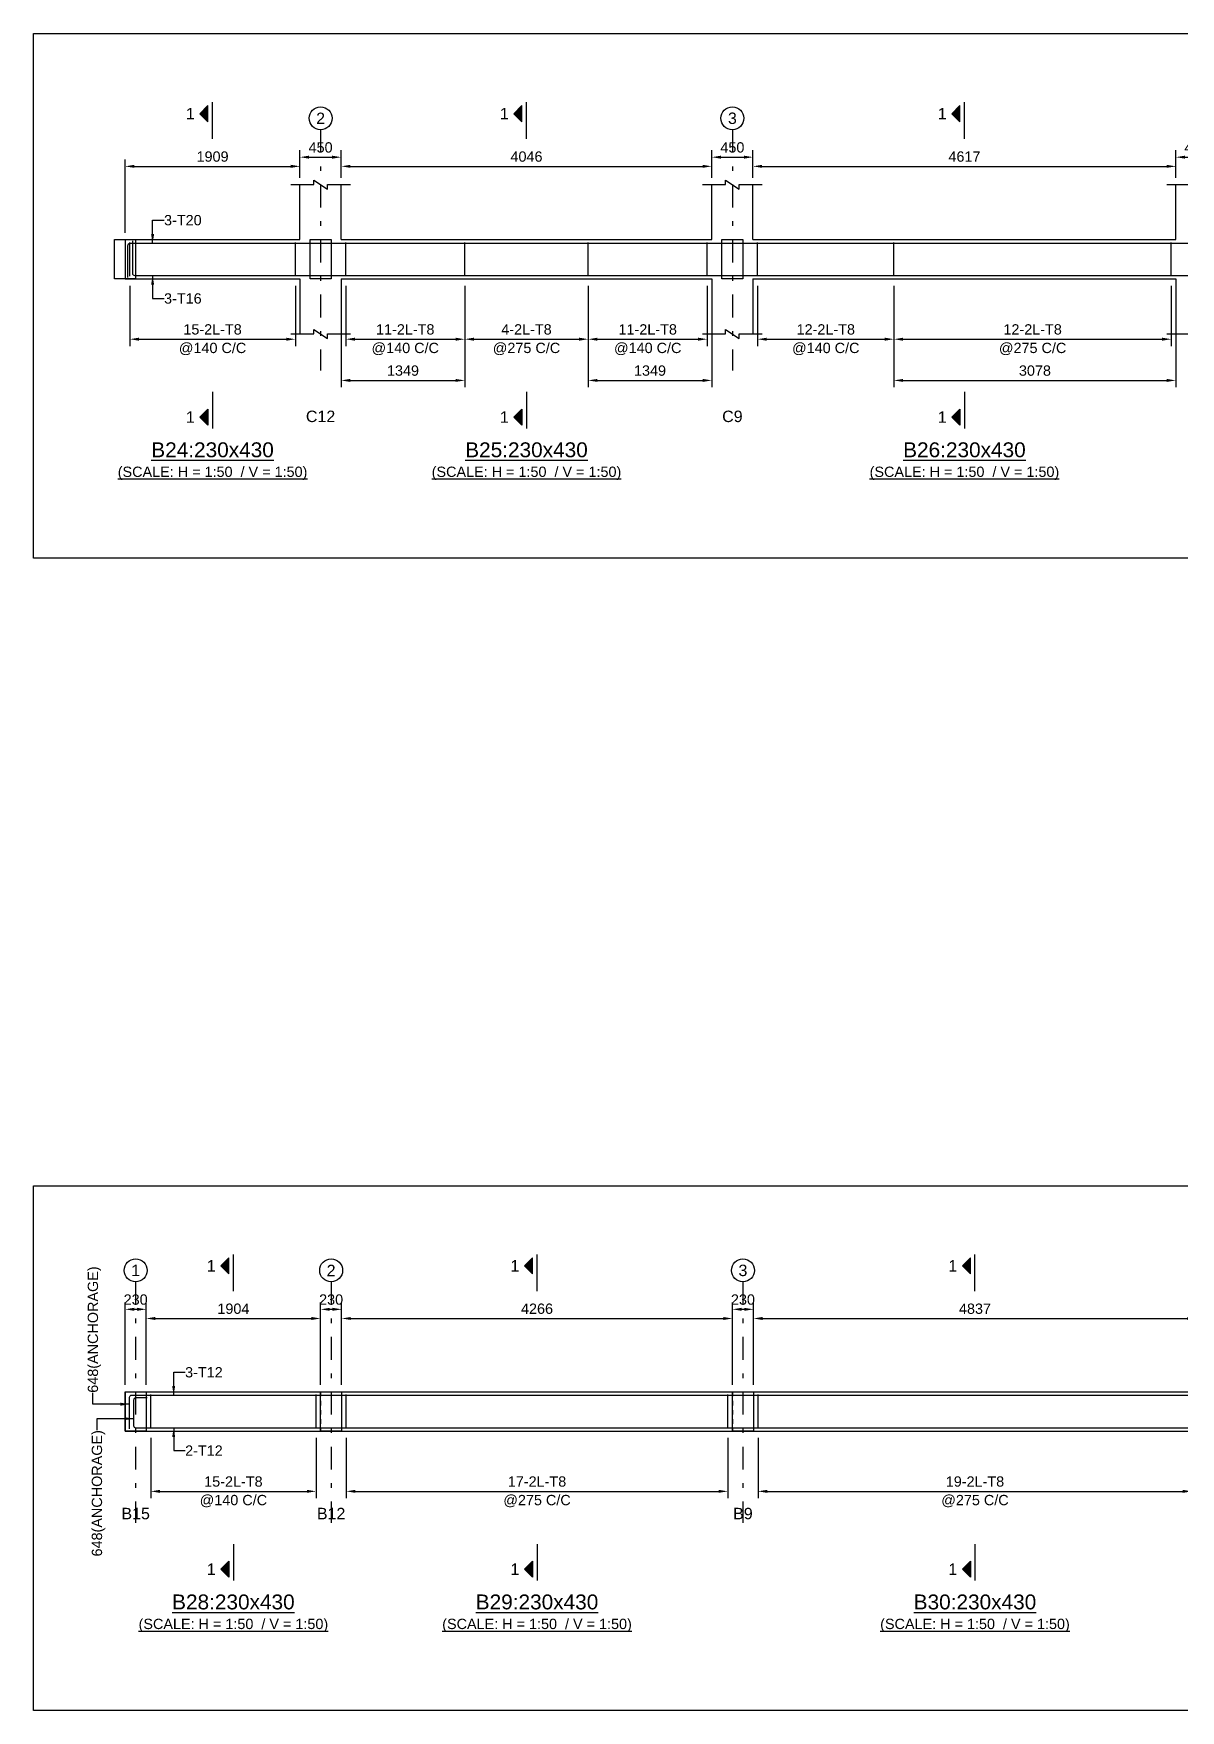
# Model space of a CAD drawing. Header units: inches. Extents: x -2000 to 93976, y -209440 to 3300.
# Drawn here: x -2000 to 23044, y -209440 to -172820 of the extents above; entities that cross this region are included whole.
import ezdxf
from ezdxf.enums import TextEntityAlignment as Align

# ---------------------------------------------------------------- set-up
doc = ezdxf.new("R2010")
doc.units = ezdxf.units.IN
doc.header["$LTSCALE"] = 1000
doc.header["$MEASUREMENT"] = 0
doc.linetypes.add('SCCenter', pattern=[1.2, 0.5, -0.3, 0.1, -0.3])
doc.linetypes.add('SCHidden', pattern=[0.2, 0.1, -0.1])
for name, color, linetype in [('Concrete Line', 2, 'Continuous'), ('Cut Line', 31, 'Continuous'), ('Dimension', 31, 'Continuous'), ('Grid', 8, 'Continuous'), ('Labels', 4, 'Continuous'), ('Labels_Support', 4, 'Continuous'), ('Link', 225, 'Continuous'), ('Reinforcement', 4, 'Continuous'), ('Schedule Border', 60, 'Continuous'), ('Section Mark', 5, 'Continuous'), ('Solid', 25, 'Continuous'), ('Text', 31, 'Continuous'), ('Text_Scale', 31, 'Continuous')]:
    doc.layers.add(name, color=color, linetype=linetype)
doc.styles.add('SC-SansSerif', font='SansSerif')
doc.styles.get("Standard").update_dxf_attribs({"font": 'txt.shx'})
doc.dimstyles.new('SCBBSDimStyl', dxfattribs={"dimtxt": 225, "dimasz": 200, "dimexe": 150, "dimexo": 150, "dimgap": 100, "dimtad": 1, "dimtoh": 1, "dimdec": 0, "dimzin": 0, "dimdsep": 46, "dimtxsty": 'SC-SansSerif', "dimcen": 0.09, "dimclrd": 8, "dimclre": 8, "dimclrt": 31, "dimadec": 0, "dimazin": 0, "dimtfac": 1, "dimtdec": 0, "dimtix": 1, "dimtofl": 0, "dimtmove": 0, "dimatfit": 3, "dimfxl": 1, "dimtolj": 1, "dimtzin": 0, "dimarcsym": 0})
doc.dimstyles.get("Standard").update_dxf_attribs({"dimtxt": 0.18, "dimasz": 200, "dimexe": 0.18, "dimexo": 0.0625, "dimgap": 0.09, "dimtad": 0, "dimtih": 1, "dimtoh": 1, "dimdec": 4, "dimzin": 0, "dimdsep": 46, "dimtxsty": 'Standard', "dimcen": 0.09, "dimadec": 0, "dimazin": 0, "dimtfac": 1, "dimtdec": 4, "dimtofl": 0, "dimtmove": 0, "dimatfit": 3, "dimfxl": 1, "dimtolj": 1, "dimtzin": 0, "dimarcsym": 0})

# ---------------------------------------------------------------- blocks, each defined once
blk = doc.blocks.new('*D145')
at = {"color": 8, "linetype": 'ByBlock', "lineweight": -2}
for p, q in [((100, -178330), (100, -179645)), ((3718, -178330), (3718, -179645)), ((300, -179495), (3518, -179495))]:
    blk.add_line(p, q, dxfattribs=at)
at = {"color": 8}
for points in [[(100, -179495), (300, -179462), (300, -179528)], [(3718, -179495), (3518, -179528), (3518, -179462)]]:
    blk.add_solid(points, dxfattribs=at)
at = {"layer": 'DEFPOINTS', "color": 31}
for p in [(100, -178180), (3718, -178180), (100, -179495)]:
    blk.add_point(p, dxfattribs=at)
at = {"color": 31, "char_height": 225, "attachment_point": 5, "style": 'SC-SansSerif'}
for s, insert in [('\\A1;15-2L-T8', (1909, -179282)), ('\\A1;@140 C/C', (1909, -179708))]:
    blk.add_mtext(s, dxfattribs=dict(at, insert=insert))
blk = doc.blocks.new('*D146')
at = {"color": 8, "linetype": 'ByBlock', "lineweight": -2}
for p, q in [((4818, -178330), (4818, -179645)), ((7415, -178330), (7415, -179645)), ((5018, -179495), (7215, -179495))]:
    blk.add_line(p, q, dxfattribs=at)
at = {"color": 8}
for points in [[(4818, -179495), (5018, -179462), (5018, -179528)], [(7415, -179495), (7215, -179528), (7215, -179462)]]:
    blk.add_solid(points, dxfattribs=at)
at = {"layer": 'DEFPOINTS', "color": 31}
for p in [(4818, -178180), (7415, -178180), (4818, -179495)]:
    blk.add_point(p, dxfattribs=at)
at = {"color": 31, "char_height": 225, "attachment_point": 5, "style": 'SC-SansSerif'}
for s, insert in [('\\A1;11-2L-T8', (6117, -179282)), ('\\A1;@140 C/C', (6117, -179708))]:
    blk.add_mtext(s, dxfattribs=dict(at, insert=insert))
blk = doc.blocks.new('*D147')
at = {"color": 8, "linetype": 'ByBlock', "lineweight": -2}
for p, q in [((4718, -178330), (4718, -180545)), ((7415, -178330), (7415, -180545)), ((4918, -180395), (7215, -180395))]:
    blk.add_line(p, q, dxfattribs=at)
at = {"color": 8}
for points in [[(4718, -180395), (4918, -180362), (4918, -180428)], [(7415, -180395), (7215, -180428), (7215, -180362)]]:
    blk.add_solid(points, dxfattribs=at)
at = {"layer": 'DEFPOINTS', "color": 31}
for p in [(4718, -178180), (7415, -178180), (4718, -180395)]:
    blk.add_point(p, dxfattribs=at)
at = {"color": 31, "insert": (6067, -180182), "char_height": 225, "attachment_point": 5, "style": 'SC-SansSerif'}
blk.add_mtext('\\A1;1349', dxfattribs=at)
blk = doc.blocks.new('*D148')
at = {"color": 8, "linetype": 'ByBlock', "lineweight": -2}
for p, q in [((7415, -178330), (7415, -179645)), ((10113, -178330), (10113, -179645)), ((7615, -179495), (9913, -179495))]:
    blk.add_line(p, q, dxfattribs=at)
at = {"color": 8}
for points in [[(7415, -179495), (7615, -179462), (7615, -179528)], [(10113, -179495), (9913, -179528), (9913, -179462)]]:
    blk.add_solid(points, dxfattribs=at)
at = {"layer": 'DEFPOINTS', "color": 31}
for p in [(7415, -178180), (10113, -178180), (7415, -179495)]:
    blk.add_point(p, dxfattribs=at)
at = {"color": 31, "char_height": 225, "attachment_point": 5, "style": 'SC-SansSerif'}
for s, insert in [('\\A1;4-2L-T8', (8764, -179282)), ('\\A1;@275 C/C', (8764, -179708))]:
    blk.add_mtext(s, dxfattribs=dict(at, insert=insert))
blk = doc.blocks.new('*D149')
at = {"color": 8, "linetype": 'ByBlock', "lineweight": -2}
for p, q in [((10113, -178330), (10113, -179645)), ((12710, -178330), (12710, -179645)), ((10313, -179495), (12510, -179495))]:
    blk.add_line(p, q, dxfattribs=at)
at = {"color": 8}
for points in [[(10113, -179495), (10313, -179462), (10313, -179528)], [(12710, -179495), (12510, -179528), (12510, -179462)]]:
    blk.add_solid(points, dxfattribs=at)
at = {"layer": 'DEFPOINTS', "color": 31}
for p in [(10113, -178180), (12710, -178180), (10113, -179495)]:
    blk.add_point(p, dxfattribs=at)
at = {"color": 31, "char_height": 225, "attachment_point": 5, "style": 'SC-SansSerif'}
for s, insert in [('\\A1;11-2L-T8', (11411, -179282)), ('\\A1;@140 C/C', (11411, -179708))]:
    blk.add_mtext(s, dxfattribs=dict(at, insert=insert))
blk = doc.blocks.new('*D150')
at = {"color": 8, "linetype": 'ByBlock', "lineweight": -2}
for p, q in [((10113, -178330), (10113, -180545)), ((12810, -178330), (12810, -180545)), ((10313, -180395), (12610, -180395))]:
    blk.add_line(p, q, dxfattribs=at)
at = {"color": 8}
for points in [[(10113, -180395), (10313, -180362), (10313, -180428)], [(12810, -180395), (12610, -180428), (12610, -180362)]]:
    blk.add_solid(points, dxfattribs=at)
at = {"layer": 'DEFPOINTS', "color": 31}
for p in [(10113, -178180), (12810, -178180), (10113, -180395)]:
    blk.add_point(p, dxfattribs=at)
at = {"color": 31, "insert": (11461, -180182), "char_height": 225, "attachment_point": 5, "style": 'SC-SansSerif'}
blk.add_mtext('\\A1;1349', dxfattribs=at)
blk = doc.blocks.new('*D151')
at = {"color": 8, "linetype": 'ByBlock', "lineweight": -2}
for p, q in [((13810, -178330), (13810, -179645)), ((16788, -178330), (16788, -179645)), ((14010, -179495), (16588, -179495))]:
    blk.add_line(p, q, dxfattribs=at)
at = {"color": 8}
for points in [[(13810, -179495), (14010, -179462), (14010, -179528)], [(16788, -179495), (16588, -179528), (16588, -179462)]]:
    blk.add_solid(points, dxfattribs=at)
at = {"layer": 'DEFPOINTS', "color": 31}
for p in [(13810, -178180), (16788, -178180), (13810, -179495)]:
    blk.add_point(p, dxfattribs=at)
at = {"color": 31, "char_height": 225, "attachment_point": 5, "style": 'SC-SansSerif'}
for s, insert in [('\\A1;12-2L-T8', (15299, -179282)), ('\\A1;@140 C/C', (15299, -179708))]:
    blk.add_mtext(s, dxfattribs=dict(at, insert=insert))
blk = doc.blocks.new('*D152')
at = {"color": 8, "linetype": 'ByBlock', "lineweight": -2}
for p, q in [((16788, -178330), (16788, -179645)), ((22844, -178330), (22844, -179645)), ((16988, -179495), (22644, -179495))]:
    blk.add_line(p, q, dxfattribs=at)
at = {"color": 8}
for points in [[(16788, -179495), (16988, -179462), (16988, -179528)], [(22844, -179495), (22644, -179528), (22644, -179462)]]:
    blk.add_solid(points, dxfattribs=at)
at = {"layer": 'DEFPOINTS', "color": 31}
for p in [(16788, -178180), (22844, -178180), (16788, -179495)]:
    blk.add_point(p, dxfattribs=at)
at = {"color": 31, "char_height": 225, "attachment_point": 5, "style": 'SC-SansSerif'}
for s, insert in [('\\A1;12-2L-T8', (19816, -179282)), ('\\A1;@275 C/C', (19816, -179708))]:
    blk.add_mtext(s, dxfattribs=dict(at, insert=insert))
blk = doc.blocks.new('*D153')
at = {"color": 8, "linetype": 'ByBlock', "lineweight": -2}
for p, q in [((16788, -178330), (16788, -180545)), ((22944, -178330), (22944, -180545)), ((16988, -180395), (22744, -180395))]:
    blk.add_line(p, q, dxfattribs=at)
at = {"color": 8}
for points in [[(16788, -180395), (16988, -180362), (16988, -180428)], [(22944, -180395), (22744, -180428), (22744, -180362)]]:
    blk.add_solid(points, dxfattribs=at)
at = {"layer": 'DEFPOINTS', "color": 31}
for p in [(16788, -178180), (22944, -178180), (16788, -180395)]:
    blk.add_point(p, dxfattribs=at)
at = {"color": 31, "insert": (19866, -180182), "char_height": 225, "attachment_point": 5, "style": 'SC-SansSerif'}
blk.add_mtext('\\A1;3078', dxfattribs=at)
blk = doc.blocks.new('*D167')
at = {"color": 8, "linetype": 'ByBlock', "lineweight": -2}
for p, q in [((0, -177170), (0, -175570)), ((200, -175720), (3618, -175720)), ((3818, -175970), (3818, -175570))]:
    blk.add_line(p, q, dxfattribs=at)
at = {"color": 8}
for points in [[(0, -175720), (200, -175687), (200, -175753)], [(3818, -175720), (3618, -175753), (3618, -175687)]]:
    blk.add_solid(points, dxfattribs=at)
at = {"layer": 'DEFPOINTS', "color": 31}
for p in [(0, -175720), (3818, -176120), (0, -177320)]:
    blk.add_point(p, dxfattribs=at)
at = {"color": 31, "insert": (1909, -175508), "char_height": 225, "attachment_point": 5, "style": 'SC-SansSerif'}
blk.add_mtext('\\A1;1909', dxfattribs=at)
blk = doc.blocks.new('*D168')
at = {"color": 8, "linetype": 'ByBlock', "lineweight": -2}
for p, q in [((4718, -175970), (4718, -175570)), ((4918, -175720), (12610, -175720)), ((12810, -175970), (12810, -175570))]:
    blk.add_line(p, q, dxfattribs=at)
at = {"color": 8}
for points in [[(4718, -175720), (4918, -175687), (4918, -175753)], [(12810, -175720), (12610, -175753), (12610, -175687)]]:
    blk.add_solid(points, dxfattribs=at)
at = {"layer": 'DEFPOINTS', "color": 31}
for p in [(4718, -175720), (4718, -176120), (12810, -176120)]:
    blk.add_point(p, dxfattribs=at)
at = {"color": 31, "insert": (8764, -175508), "char_height": 225, "attachment_point": 5, "style": 'SC-SansSerif'}
blk.add_mtext('\\A1;4046', dxfattribs=at)
blk = doc.blocks.new('*D169')
at = {"color": 8, "linetype": 'ByBlock', "lineweight": -2}
for p, q in [((13710, -175970), (13710, -175570)), ((13910, -175720), (22744, -175720)), ((22944, -175970), (22944, -175570))]:
    blk.add_line(p, q, dxfattribs=at)
at = {"color": 8}
for points in [[(13710, -175720), (13910, -175687), (13910, -175753)], [(22944, -175720), (22744, -175753), (22744, -175687)]]:
    blk.add_solid(points, dxfattribs=at)
at = {"layer": 'DEFPOINTS', "color": 31}
for p in [(13710, -175720), (13710, -176120), (22944, -176120)]:
    blk.add_point(p, dxfattribs=at)
at = {"color": 31, "insert": (18327, -175508), "char_height": 225, "attachment_point": 5, "style": 'SC-SansSerif'}
blk.add_mtext('\\A1;4617', dxfattribs=at)
blk = doc.blocks.new('*D171')
at = {"color": 8, "linetype": 'ByBlock', "lineweight": -2}
for p, q in [((3818, -175970), (3818, -175370)), ((4718, -175970), (4718, -175370)), ((4018, -175520), (4518, -175520))]:
    blk.add_line(p, q, dxfattribs=at)
at = {"color": 8}
for points in [[(3818, -175520), (4018, -175487), (4018, -175553)], [(4718, -175520), (4518, -175553), (4518, -175487)]]:
    blk.add_solid(points, dxfattribs=at)
at = {"layer": 'DEFPOINTS', "color": 31}
for p in [(3818, -175520), (3818, -176120), (4718, -176120)]:
    blk.add_point(p, dxfattribs=at)
at = {"color": 31, "insert": (4268, -175308), "char_height": 225, "attachment_point": 5, "style": 'SC-SansSerif'}
blk.add_mtext('\\A1;450', dxfattribs=at)
blk = doc.blocks.new('*D172')
at = {"color": 8, "linetype": 'ByBlock', "lineweight": -2}
for p, q in [((12810, -175970), (12810, -175370)), ((13710, -175970), (13710, -175370)), ((13010, -175520), (13510, -175520))]:
    blk.add_line(p, q, dxfattribs=at)
at = {"color": 8}
for points in [[(12810, -175520), (13010, -175487), (13010, -175553)], [(13710, -175520), (13510, -175553), (13510, -175487)]]:
    blk.add_solid(points, dxfattribs=at)
at = {"layer": 'DEFPOINTS', "color": 31}
for p in [(12810, -175520), (12810, -176120), (13710, -176120)]:
    blk.add_point(p, dxfattribs=at)
at = {"color": 31, "insert": (13260, -175308), "char_height": 225, "attachment_point": 5, "style": 'SC-SansSerif'}
blk.add_mtext('\\A1;450', dxfattribs=at)
blk = doc.blocks.new('*D173')
at = {"color": 8, "linetype": 'ByBlock', "lineweight": -2}
for p, q in [((22944, -175970), (22944, -175370)), ((23844, -175970), (23844, -175370)), ((23144, -175520), (23644, -175520))]:
    blk.add_line(p, q, dxfattribs=at)
at = {"color": 8}
for points in [[(22944, -175520), (23144, -175487), (23144, -175553)], [(23844, -175520), (23644, -175553), (23644, -175487)]]:
    blk.add_solid(points, dxfattribs=at)
at = {"layer": 'DEFPOINTS', "color": 31}
for p in [(22944, -175520), (22944, -176120), (23844, -176120)]:
    blk.add_point(p, dxfattribs=at)
at = {"color": 31, "insert": (23394, -175308), "char_height": 225, "attachment_point": 5, "style": 'SC-SansSerif'}
blk.add_mtext('\\A1;450', dxfattribs=at)
blk = doc.blocks.new('*D175')
at = {"color": 8, "linetype": 'ByBlock', "lineweight": -2}
for p, q in [((560, -203490), (560, -204805)), ((4168, -203490), (4168, -204805)), ((760, -204655), (3968, -204655))]:
    blk.add_line(p, q, dxfattribs=at)
at = {"color": 8}
for points in [[(560, -204655), (760, -204622), (760, -204688)], [(4168, -204655), (3968, -204688), (3968, -204622)]]:
    blk.add_solid(points, dxfattribs=at)
at = {"layer": 'DEFPOINTS', "color": 31}
for p in [(560, -203340), (4168, -203340), (560, -204655)]:
    blk.add_point(p, dxfattribs=at)
at = {"color": 31, "char_height": 225, "attachment_point": 5, "style": 'SC-SansSerif'}
for s, insert in [('\\A1;15-2L-T8', (2364, -204442)), ('\\A1;@140 C/C', (2364, -204868))]:
    blk.add_mtext(s, dxfattribs=dict(at, insert=insert))
blk = doc.blocks.new('*D176')
at = {"color": 8, "linetype": 'ByBlock', "lineweight": -2}
for p, q in [((4828, -203490), (4828, -204805)), ((13160, -203490), (13160, -204805)), ((5028, -204655), (12960, -204655))]:
    blk.add_line(p, q, dxfattribs=at)
at = {"color": 8}
for points in [[(4828, -204655), (5028, -204622), (5028, -204688)], [(13160, -204655), (12960, -204688), (12960, -204622)]]:
    blk.add_solid(points, dxfattribs=at)
at = {"layer": 'DEFPOINTS', "color": 31}
for p in [(4828, -203340), (13160, -203340), (4828, -204655)]:
    blk.add_point(p, dxfattribs=at)
at = {"color": 31, "char_height": 225, "attachment_point": 5, "style": 'SC-SansSerif'}
for s, insert in [('\\A1;17-2L-T8', (8994, -204442)), ('\\A1;@275 C/C', (8994, -204868))]:
    blk.add_mtext(s, dxfattribs=dict(at, insert=insert))
blk = doc.blocks.new('*D177')
at = {"color": 8, "linetype": 'ByBlock', "lineweight": -2}
for p, q in [((13820, -203490), (13820, -204805)), ((23294, -203490), (23294, -204805)), ((14020, -204655), (23094, -204655))]:
    blk.add_line(p, q, dxfattribs=at)
at = {"color": 8}
for points in [[(13820, -204655), (14020, -204622), (14020, -204688)], [(23294, -204655), (23094, -204688), (23094, -204622)]]:
    blk.add_solid(points, dxfattribs=at)
at = {"layer": 'DEFPOINTS', "color": 31}
for p in [(13820, -203340), (23294, -203340), (13820, -204655)]:
    blk.add_point(p, dxfattribs=at)
at = {"color": 31, "char_height": 225, "attachment_point": 5, "style": 'SC-SansSerif'}
for s, insert in [('\\A1;19-2L-T8', (18557, -204442)), ('\\A1;@275 C/C', (18557, -204868))]:
    blk.add_mtext(s, dxfattribs=dict(at, insert=insert))
blk = doc.blocks.new('*D191')
at = {"color": 8, "linetype": 'ByBlock', "lineweight": -2}
for p, q in [((460, -202330), (460, -200730)), ((660, -200880), (4068, -200880)), ((4268, -202330), (4268, -200730))]:
    blk.add_line(p, q, dxfattribs=at)
at = {"color": 8}
for points in [[(460, -200880), (660, -200847), (660, -200913)], [(4268, -200880), (4068, -200913), (4068, -200847)]]:
    blk.add_solid(points, dxfattribs=at)
at = {"layer": 'DEFPOINTS', "color": 31}
for p in [(460, -200880), (460, -202480), (4268, -202480)]:
    blk.add_point(p, dxfattribs=at)
at = {"color": 31, "insert": (2364, -200668), "char_height": 225, "attachment_point": 5, "style": 'SC-SansSerif'}
blk.add_mtext('\\A1;1904', dxfattribs=at)
blk = doc.blocks.new('*D192')
at = {"color": 8, "linetype": 'ByBlock', "lineweight": -2}
for p, q in [((4728, -202330), (4728, -200730)), ((4928, -200880), (13060, -200880)), ((13260, -202330), (13260, -200730))]:
    blk.add_line(p, q, dxfattribs=at)
at = {"color": 8}
for points in [[(4728, -200880), (4928, -200847), (4928, -200913)], [(13260, -200880), (13060, -200913), (13060, -200847)]]:
    blk.add_solid(points, dxfattribs=at)
at = {"layer": 'DEFPOINTS', "color": 31}
for p in [(4728, -200880), (4728, -202480), (13260, -202480)]:
    blk.add_point(p, dxfattribs=at)
at = {"color": 31, "insert": (8994, -200668), "char_height": 225, "attachment_point": 5, "style": 'SC-SansSerif'}
blk.add_mtext('\\A1;4266', dxfattribs=at)
blk = doc.blocks.new('*D193')
at = {"color": 8, "linetype": 'ByBlock', "lineweight": -2}
for p, q in [((13720, -202330), (13720, -200730)), ((13920, -200880), (23194, -200880)), ((23394, -202330), (23394, -200730))]:
    blk.add_line(p, q, dxfattribs=at)
at = {"color": 8}
for points in [[(13720, -200880), (13920, -200847), (13920, -200913)], [(23394, -200880), (23194, -200913), (23194, -200847)]]:
    blk.add_solid(points, dxfattribs=at)
at = {"layer": 'DEFPOINTS', "color": 31}
for p in [(13720, -200880), (13720, -202480), (23394, -202480)]:
    blk.add_point(p, dxfattribs=at)
at = {"color": 31, "insert": (18557, -200668), "char_height": 225, "attachment_point": 5, "style": 'SC-SansSerif'}
blk.add_mtext('\\A1;4837', dxfattribs=at)
blk = doc.blocks.new('*D195')
at = {"color": 8, "linetype": 'ByBlock', "lineweight": -2}
for p, q in [((0, -202330), (0, -200530)), ((460, -202330), (460, -200530)), ((200, -200680), (260, -200680))]:
    blk.add_line(p, q, dxfattribs=at)
at = {"color": 8}
for points in [[(0, -200680), (200, -200647), (200, -200713)], [(460, -200680), (260, -200713), (260, -200647)]]:
    blk.add_solid(points, dxfattribs=at)
at = {"layer": 'DEFPOINTS', "color": 31}
for p in [(0, -200680), (0, -202480), (460, -202480)]:
    blk.add_point(p, dxfattribs=at)
at = {"color": 31, "insert": (230, -200468), "char_height": 225, "attachment_point": 5, "style": 'SC-SansSerif'}
blk.add_mtext('\\A1;230', dxfattribs=at)
blk = doc.blocks.new('*D196')
at = {"color": 8, "linetype": 'ByBlock', "lineweight": -2}
for p, q in [((4268, -202330), (4268, -200530)), ((4728, -202330), (4728, -200530)), ((4468, -200680), (4528, -200680))]:
    blk.add_line(p, q, dxfattribs=at)
at = {"color": 8}
for points in [[(4268, -200680), (4468, -200647), (4468, -200713)], [(4728, -200680), (4528, -200713), (4528, -200647)]]:
    blk.add_solid(points, dxfattribs=at)
at = {"layer": 'DEFPOINTS', "color": 31}
for p in [(4268, -200680), (4268, -202480), (4728, -202480)]:
    blk.add_point(p, dxfattribs=at)
at = {"color": 31, "insert": (4498, -200468), "char_height": 225, "attachment_point": 5, "style": 'SC-SansSerif'}
blk.add_mtext('\\A1;230', dxfattribs=at)
blk = doc.blocks.new('*D197')
at = {"color": 8, "linetype": 'ByBlock', "lineweight": -2}
for p, q in [((13260, -202330), (13260, -200530)), ((13720, -202330), (13720, -200530)), ((13460, -200680), (13520, -200680))]:
    blk.add_line(p, q, dxfattribs=at)
at = {"color": 8}
for points in [[(13260, -200680), (13460, -200647), (13460, -200713)], [(13720, -200680), (13520, -200713), (13520, -200647)]]:
    blk.add_solid(points, dxfattribs=at)
at = {"layer": 'DEFPOINTS', "color": 31}
for p in [(13260, -200680), (13260, -202480), (13720, -202480)]:
    blk.add_point(p, dxfattribs=at)
at = {"color": 31, "insert": (13490, -200468), "char_height": 225, "attachment_point": 5, "style": 'SC-SansSerif'}
blk.add_mtext('\\A1;230', dxfattribs=at)

msp = doc.modelspace()

# ---------------------------------------------------------------- hatches: boundary and pattern name
at = {"layer": 'Solid'}
for points in [[(1809, -174395), (1634, -174570), (1809, -174745), (1809, -174395)], [(8664.5, -174395), (8489.5, -174570), (8664.5, -174745), (8664.5, -174395)], [(18227, -174395), (18052, -174570), (18227, -174745), (18227, -174395)], [(1809, -181370), (1634, -181195), (1809, -181020), (1809, -181370)], [(8664.5, -181370), (8489.5, -181195), (8664.5, -181020), (8664.5, -181370)], [(18227, -181370), (18052, -181195), (18227, -181020), (18227, -181370)], [(2264, -199555), (2089, -199730), (2264, -199905), (2264, -199555)], [(8894.5, -199555), (8719.5, -199730), (8894.5, -199905), (8894.5, -199555)], [(18457, -199555), (18282, -199730), (18457, -199905), (18457, -199555)], [(2264, -206530), (2089, -206355), (2264, -206180), (2264, -206530)], [(8894.5, -206530), (8719.5, -206355), (8894.5, -206180), (8894.5, -206530)], [(18457, -206530), (18282, -206355), (18457, -206180), (18457, -206530)]]:
    msp.add_hatch(color=256, dxfattribs=at).paths.add_polyline_path(points, flags=0)

# ---------------------------------------------------------------- linework, layer by layer
at = {"layer": 'Concrete Line'}
for p, q in [((3818, -177320), (3818, -176120)), ((4718, -177320), (4718, -176120)), ((12810, -177320), (12810, -176120)), ((13710, -177320), (13710, -176120)), ((22944, -177320), (22944, -176120)), ((0, -177320), (0, -178180)), ((3818, -178180), (3818, -179380)), ((4718, -178180), (4718, -179380)), ((12810, -178180), (12810, -179380)), ((13710, -178180), (13710, -179380)), ((22944, -178180), (22944, -179380))]:
    msp.add_line(p, q, dxfattribs=at)
for points in [[(-230, -177320), (230, -177320), (230, -177320), (230, -178180), (230, -178180), (-230, -178180), (-230, -178180), (-230, -177320)], [(4038, -177320), (4498, -177320), (4498, -177320), (4498, -178180), (4498, -178180), (4038, -178180), (4038, -178180), (4038, -177320)], [(13030, -177320), (13490, -177320), (13490, -177320), (13490, -178180), (13490, -178180), (13030, -178180), (13030, -178180), (13030, -177320)], [(0, -202480), (460, -202480), (460, -202480), (460, -203340), (460, -203340), (0, -203340), (0, -203340), (0, -202480)], [(4268, -203340), (4268, -202480), (4268, -202480), (4728, -202480), (4728, -202480), (4728, -203340), (4728, -203340), (4268, -203340)], [(13260, -203340), (13260, -202480), (13260, -202480), (13720, -202480), (13720, -202480), (13720, -203340), (13720, -203340), (13260, -203340)]]:
    msp.add_lwpolyline(points, close=True, dxfattribs=at)
at = {"layer": 'Concrete Line', "linetype": 'SCHidden'}
for points in [[(-230, -177320), (230, -177320), (230, -177320), (230, -178180), (230, -178180), (-230, -178180), (-230, -178180), (-230, -177320)], [(4038, -177320), (4498, -177320), (4498, -177320), (4498, -178180), (4498, -178180), (4038, -178180), (4038, -178180), (4038, -177320)], [(13030, -177320), (13490, -177320), (13490, -177320), (13490, -178180), (13490, -178180), (13030, -178180), (13030, -178180), (13030, -177320)], [(0, -202480), (460, -202480), (460, -202480), (460, -203340), (460, -203340), (0, -203340), (0, -203340), (0, -202480)], [(4268, -203340), (4268, -202480), (4268, -202480), (4728, -202480), (4728, -202480), (4728, -203340), (4728, -203340), (4268, -203340)], [(13260, -203340), (13260, -202480), (13260, -202480), (13720, -202480), (13720, -202480), (13720, -203340), (13720, -203340), (13260, -203340)]]:
    msp.add_lwpolyline(points, close=True, dxfattribs=at)
at = {"layer": 'Concrete Line'}
for points in [[(0, -177320), (3818, -177320)], [(4718, -177320), (12810, -177320)], [(13710, -177320), (22944, -177320)], [(0, -178180), (3818, -178180)], [(4718, -178180), (12810, -178180)], [(13710, -178180), (22944, -178180)], [(0, -202480), (460, -202480)], [(0, -202480), (0, -203340)], [(460, -202480), (4268, -202480)], [(4268, -202480), (4728, -202480)], [(4728, -202480), (13260, -202480)], [(13260, -202480), (13720, -202480)], [(13720, -202480), (23394, -202480)], [(0, -203340), (460, -203340)], [(460, -203340), (4268, -203340)], [(4268, -203340), (4728, -203340)], [(4728, -203340), (13260, -203340)], [(13260, -203340), (13720, -203340)], [(13720, -203340), (23394, -203340)]]:
    msp.add_lwpolyline(points, dxfattribs=at)
at = {"layer": 'Concrete Line', "color": 8, "linetype": 'SCHidden'}
for points in [[(460, -202480), (460, -203340)], [(4268, -202480), (4268, -203340)], [(4728, -202480), (4728, -203340)], [(13260, -202480), (13260, -203340)], [(13720, -202480), (13720, -203340)]]:
    msp.add_lwpolyline(points, dxfattribs=at)
at = {"layer": 'Cut Line'}
for points in [[(3618, -176120), (4118, -176120), (4118, -176020), (4418, -176220), (4418, -176120), (4918, -176120)], [(12610, -176120), (13110, -176120), (13110, -176020), (13410, -176220), (13410, -176120), (13910, -176120)], [(22744, -176120), (23244, -176120), (23244, -176020), (23544, -176220), (23544, -176120), (24044, -176120)], [(3618, -179380), (4118, -179380), (4118, -179280), (4418, -179480), (4418, -179380), (4918, -179380)], [(12610, -179380), (13110, -179380), (13110, -179280), (13410, -179480), (13410, -179380), (13910, -179380)], [(22744, -179380), (23244, -179380), (23244, -179280), (23544, -179480), (23544, -179380), (24044, -179380)]]:
    msp.add_lwpolyline(points, dxfattribs=at)
at = {"layer": 'Grid', "linetype": 'SCCenter'}
for p, q in [((4268, -174920), (4268, -180180)), ((13260, -174920), (13260, -180180)), ((230, -200080), (230, -205340)), ((4498, -200080), (4498, -205340)), ((13490, -200080), (13490, -205340))]:
    msp.add_line(p, q, dxfattribs=at)
at = {"layer": 'Grid'}
for centre in [(4268, -174670), (13260, -174670), (230, -199830), (4498, -199830), (13490, -199830)]:
    msp.add_circle(centre, 250, dxfattribs=at)
at = {"layer": 'Link'}
for p, q in [((100, -178120), (100, -177380)), ((3718, -178120), (3718, -177380)), ((4818, -178120), (4818, -177380)), ((7415.3, -178120), (7415.3, -177380)), ((10112.7, -178120), (10112.7, -177380)), ((12710, -178120), (12710, -177380)), ((13810, -178120), (13810, -177380)), ((16788, -178120), (16788, -177380)), ((22844, -178120), (22844, -177380)), ((560, -203280), (560, -202540)), ((4168, -203280), (4168, -202540)), ((4828, -203280), (4828, -202540)), ((13160, -203280), (13160, -202540)), ((13820, -203280), (13820, -202540))]:
    msp.add_line(p, q, dxfattribs=at)
at = {"layer": 'Reinforcement'}
for points in [[(60, -178150), (60, -177450, -0.4142136), (110, -177400), (33631, -177400, -0.4142135), (33681, -177450), (33681, -178484)], [(160, -177350), (160, -178054, 0.4142136), (210, -178104), (33533, -178104, 0.4142136), (33583, -178054), (33583, -177288)], [(96, -203292), (96, -202602, -0.4142136), (146, -202552), (33674, -202552, -0.4142136), (33724, -202602), (33724, -203308)], [(484, -202616), (234, -202616, 0.4142136), (184, -202666), (184, -203218, 0.4142136), (234, -203268), (33586, -203268, 0.4142136), (33636, -203218), (33636, -202666, 0.4142136), (33586, -202616), (33286, -202616)]]:
    msp.add_lwpolyline(points, format="xyb", dxfattribs=at)
at = {"layer": 'Schedule Border'}
for points in [[(-2000, -172820), (93525, -172820), (93525, -184280), (-2000, -184280)], [(-2000, -197980), (93976, -197980), (93976, -209440), (-2000, -209440)]]:
    msp.add_lwpolyline(points, close=True, dxfattribs=at)
at = {"layer": 'Section Mark'}
for points in [[(1809, -174395), (1634, -174570), (1809, -174745), (1809, -174395)], [(1909, -175120), (1909, -174320)], [(8664.5, -174395), (8489.5, -174570), (8664.5, -174745), (8664.5, -174395)], [(8764.5, -175120), (8764.5, -174320)], [(18227, -174395), (18052, -174570), (18227, -174745), (18227, -174395)], [(18327, -175120), (18327, -174320)], [(1909, -180645), (1909, -181445)], [(8764.5, -180645), (8764.5, -181445)], [(18327, -180645), (18327, -181445)], [(1809, -181370), (1634, -181195), (1809, -181020), (1809, -181370)], [(8664.5, -181370), (8489.5, -181195), (8664.5, -181020), (8664.5, -181370)], [(18227, -181370), (18052, -181195), (18227, -181020), (18227, -181370)], [(2264, -199555), (2089, -199730), (2264, -199905), (2264, -199555)], [(2364, -200280), (2364, -199480)], [(8894.5, -199555), (8719.5, -199730), (8894.5, -199905), (8894.5, -199555)], [(8994.5, -200280), (8994.5, -199480)], [(18457, -199555), (18282, -199730), (18457, -199905), (18457, -199555)], [(18557, -200280), (18557, -199480)], [(2364, -205805), (2364, -206605)], [(8994.5, -205805), (8994.5, -206605)], [(18557, -205805), (18557, -206605)], [(2264, -206530), (2089, -206355), (2264, -206180), (2264, -206530)], [(8894.5, -206530), (8719.5, -206355), (8894.5, -206180), (8894.5, -206530)], [(18457, -206530), (18282, -206355), (18457, -206180), (18457, -206530)]]:
    msp.add_lwpolyline(points, dxfattribs=at)

# ---------------------------------------------------------------- texts
at = {"layer": 'Grid', "style": 'SC-SansSerif'}
for s, p in [('2', (4268, -174670)), ('3', (13260, -174670)), ('1', (230, -199830)), ('2', (4498, -199830)), ('3', (13490, -199830))]:
    msp.add_text(s, height=250, dxfattribs=at).set_placement(p, align=Align.MIDDLE)
at = {"layer": 'Labels', "style": 'SC-SansSerif'}
for s, p in [('%%uB24:230x430', (1909, -182170)), ('%%uB25:230x430', (8764, -182170)), ('%%uB26:230x430', (18327, -182170)), ('%%uB28:230x430', (2364, -207330)), ('%%uB29:230x430', (8994, -207330)), ('%%uB30:230x430', (18557, -207330))]:
    msp.add_text(s, height=325, dxfattribs=at).set_placement(p, align=Align.BOTTOM_CENTER)
at = {"layer": 'Labels_Support', "style": 'SC-SansSerif'}
for s, p in [('C12', (4268, -181380)), ('C9', (13260, -181380)), ('B15', (230, -205340)), ('B12', (4498, -205340)), ('B9', (13490, -205340))]:
    msp.add_text(s, height=250, dxfattribs=at).set_placement(p, align=Align.BOTTOM_CENTER)
at = {"layer": 'Section Mark', "style": 'SC-SansSerif'}
for p in [(1521.5, -174570), (8377, -174570), (17939.5, -174570), (1521.5, -181195), (8377, -181195), (17939.5, -181195), (1976.5, -199730), (8607, -199730), (18169.5, -199730), (1976.5, -206355), (8607, -206355), (18169.5, -206355)]:
    msp.add_text('1', height=250, dxfattribs=at).set_placement(p, align=Align.MIDDLE_RIGHT)
at = {"layer": 'Text', "style": 'SC-SansSerif'}
for s, p in [('3-T20', (850, -176895)), ('3-T16', (850, -178605)), ('3-T12', (1310, -202055)), ('2-T12', (1310, -203765))]:
    msp.add_text(s, height=225, dxfattribs=at).set_placement(p, align=Align.MIDDLE_LEFT)
msp.add_text('648(ANCHORAGE)', height=225, rotation=90, dxfattribs=at).set_placement((-704, -202502), align=Align.MIDDLE_LEFT)
msp.add_text('648(ANCHORAGE)', height=225, rotation=90, dxfattribs=at).set_placement((-616, -203318), align=Align.MIDDLE_RIGHT)
at = {"layer": 'Text_Scale', "style": 'SC-SansSerif'}
for p in [(1909, -182570), (8764, -182570), (18327, -182570), (2364, -207730), (8994, -207730), (18557, -207730)]:
    msp.add_text('%%u(SCALE: H = 1:50  / V = 1:50)', height=225, dxfattribs=at).set_placement(p, align=Align.BOTTOM_CENTER)

# ---------------------------------------------------------------- dimensions: what is measured, and where the dimension line sits
at = {"layer": 'Dimension'}
for base, p1, p2, text, picture, middle in [((3818, -175720), (0, -177320), (3818, -176120), '1909', '*D167', (1909, -175720)), ((4718, -175520), (3818, -176120), (4718, -176120), '450', '*D171', (4268, -175520)), ((12810, -175720), (4718, -176120), (12810, -176120), '4046', '*D168', (8764, -175720)), ((13710, -175520), (12810, -176120), (13710, -176120), '450', '*D172', (13260, -175520)), ((22944, -175720), (13710, -176120), (22944, -176120), '4617', '*D169', (18327, -175720)), ((23844, -175520), (22944, -176120), (23844, -176120), '450', '*D173', (23394, -175520)), ((3718, -179495), (100, -178180), (3718, -178180), '15-2L-T8\\X@140 C/C', '*D145', (1909, -179495)), ((7415.3, -180395), (4718, -178180), (7415.3, -178180), '1349', '*D147', (6066.7, -180395)), ((7415.3, -179495), (4818, -178180), (7415.3, -178180), '11-2L-T8\\X@140 C/C', '*D146', (6116.7, -179495)), ((10112.7, -179495), (7415.3, -178180), (10112.7, -178180), '4-2L-T8\\X@275 C/C', '*D148', (8764, -179495)), ((12710, -179495), (10112.7, -178180), (12710, -178180), '11-2L-T8\\X@140 C/C', '*D149', (11411.3, -179495)), ((12810, -180395), (10112.7, -178180), (12810, -178180), '1349', '*D150', (11461.3, -180395)), ((16788, -179495), (13810, -178180), (16788, -178180), '12-2L-T8\\X@140 C/C', '*D151', (15299, -179495)), ((22844, -179495), (16788, -178180), (22844, -178180), '12-2L-T8\\X@275 C/C', '*D152', (19816, -179495)), ((22944, -180395), (16788, -178180), (22944, -178180), '3078', '*D153', (19866, -180395)), ((460, -200680), (0, -202480), (460, -202480), '230', '*D195', (230, -200680)), ((4268, -200880), (460, -202480), (4268, -202480), '1904', '*D191', (2364, -200880)), ((4728, -200680), (4268, -202480), (4728, -202480), '230', '*D196', (4498, -200680)), ((13260, -200880), (4728, -202480), (13260, -202480), '4266', '*D192', (8994, -200880)), ((13720, -200680), (13260, -202480), (13720, -202480), '230', '*D197', (13490, -200680)), ((23394, -200880), (13720, -202480), (23394, -202480), '4837', '*D193', (18557, -200880)), ((4168, -204655), (560, -203340), (4168, -203340), '15-2L-T8\\X@140 C/C', '*D175', (2364, -204655)), ((13160, -204655), (4828, -203340), (13160, -203340), '17-2L-T8\\X@275 C/C', '*D176', (8994, -204655)), ((23294, -204655), (13820, -203340), (23294, -203340), '19-2L-T8\\X@275 C/C', '*D177', (18557, -204655))]:
    dim = msp.add_linear_dim(base=base, p1=p1, p2=p2, text=text, dimstyle='SCBBSDimStyl', dxfattribs=at)
    dim.commit()
    dim.dimension.update_dxf_attribs({"geometry": picture, "text_midpoint": middle})

# ---------------------------------------------------------------- leaders
at = {"layer": 'Dimension', "color": 8}
for points in [[(600, -177400), (600, -176895), (850, -176895)], [(600, -178104), (600, -178605), (850, -178605)], [(1060, -202552), (1060, -202055), (1310, -202055)], [(96, -202752), (-704, -202752), (-704, -202502)], [(184, -203068), (-616, -203068), (-616, -203318)], [(1060, -203268), (1060, -203765), (1310, -203765)]]:
    msp.add_leader(points, dimstyle='Standard', dxfattribs=at)

doc.saveas('drawing.dxf')
